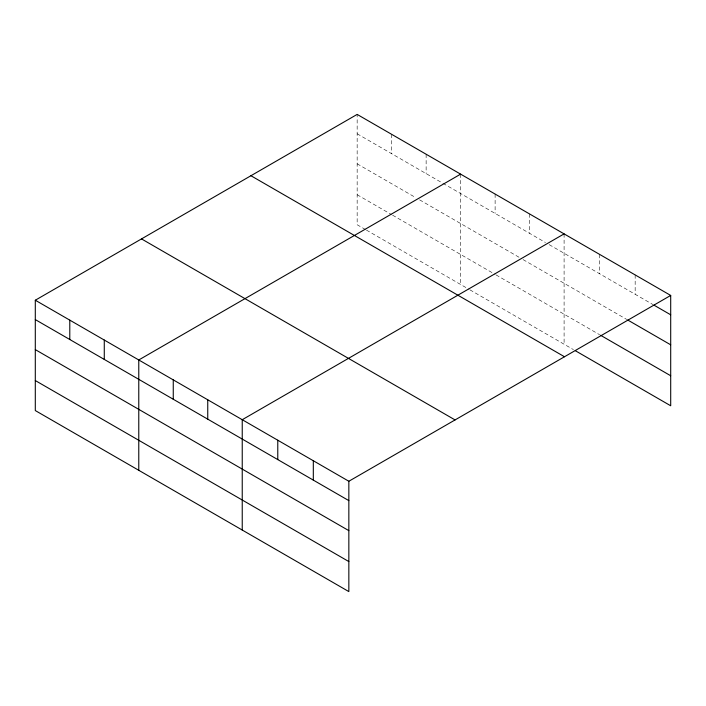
<?xml version="1.0" encoding="UTF-8"?>
<svg xmlns="http://www.w3.org/2000/svg" width="706" height="706" viewBox="0 0 706 706"><rect width="100%" height="100%" fill="white"/><g stroke="black" fill="none" stroke-linecap="round" stroke-linejoin="round"><path stroke-width="0.53" stroke-dasharray="3.53 2.65" d="M357.157 133.778L441.982 182.757M442.909 183.295L545.447 242.493M549.18 244.647L652.935 304.551M357.157 163.801L415.878 197.706M419.611 199.86L519.351 257.443M523.075 259.596L626.751 319.447M357.157 194.724L391.645 214.642M392.58 215.18L495.118 274.378M496.044 274.916L599.632 334.723M365.54 229.591L357.157 224.746L357.157 114.407M366.476 230.13L469.013 289.328M469.949 289.866L573.448 349.62M635.162 274.916L635.162 294.287M599.632 254.398L599.632 273.769M564.094 233.88L564.094 344.219M529.606 213.971L529.606 233.342M495.118 194.062L495.118 213.433M460.621 174.144L460.621 284.483M426.133 154.235L426.133 173.605M391.645 134.325L391.645 153.696"/><path stroke-width="1.06" d="M35.3 300.226L348.843 481.254L348.843 591.593L35.3 410.565L35.3 300.226L357.157 114.407L670.7 295.435L670.7 405.774L575.319 350.705M460.621 174.144L138.773 359.963L138.773 470.302M564.094 233.88L242.237 419.708L242.237 530.047M348.843 481.254L670.7 295.435M653.871 305.089L670.7 314.805M627.687 319.986L670.7 344.819M600.568 335.262L670.7 375.751M250.939 175.732L564.491 356.751M141.509 238.91L455.061 419.929M35.3 319.597L348.843 500.625M35.3 349.62L348.843 530.647M35.3 380.552L348.843 561.57M313.314 460.736L313.314 480.106M277.776 440.217L277.776 459.597M207.749 399.79L207.749 419.161M173.261 379.881L173.261 399.252M104.276 340.054L104.276 359.425M69.788 320.145L69.788 339.515"/></g></svg>
